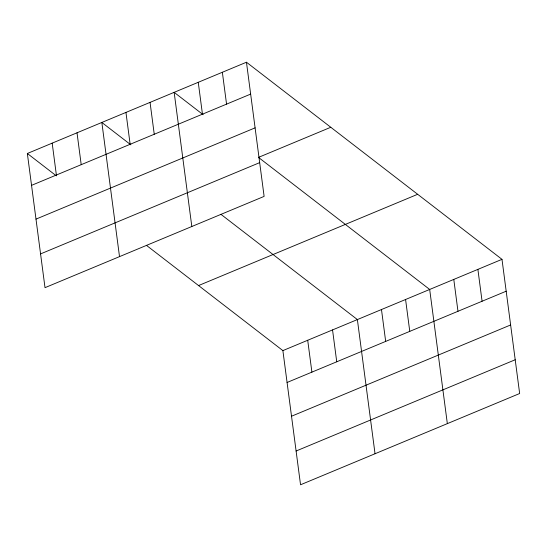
<?xml version="1.0" encoding="UTF-8"?>
<svg xmlns="http://www.w3.org/2000/svg" width="547" height="547" viewBox="0 0 547 547"><rect width="100%" height="100%" fill="white"/><g stroke="black" fill="none" stroke-linecap="round" stroke-linejoin="round"><path stroke-width="0.82" d="M246.458 62.228L264.119 196.394L45.011 287.66L27.35 153.488L246.458 62.228L501.989 259.34L519.65 393.512L300.542 484.772L282.881 350.606L146.425 245.343M31.548 185.358L250.656 94.098M35.993 219.121L255.1 127.854M330.785 127.273L258.478 157.392L429.682 289.459L447.343 423.631M40.567 253.904L259.675 162.637M198.554 285.555L417.662 194.294M282.881 350.606L501.989 259.34M287.072 382.476L506.18 291.209M291.517 416.233L510.624 324.966M296.098 451.015L515.206 359.748M203.163 114.72L174.151 92.34L191.819 226.513M130.856 144.839L101.845 122.46L119.513 256.632M220.92 214.315L357.376 319.571L375.037 453.743M27.35 153.488L56.355 175.867M477.887 269.377L482.078 301.247M453.784 279.414L457.976 311.291M405.58 299.496L409.771 331.366M381.478 309.534L385.676 341.403M332.542 329.916L336.74 361.786M307.708 340.261L311.906 372.131M222.355 72.266L226.554 104.135M198.253 82.303L202.452 114.173M150.049 102.385L154.247 134.254M125.947 112.422L130.145 144.292M77.018 132.805L81.209 164.674M52.184 143.143L56.375 175.013"/></g></svg>
